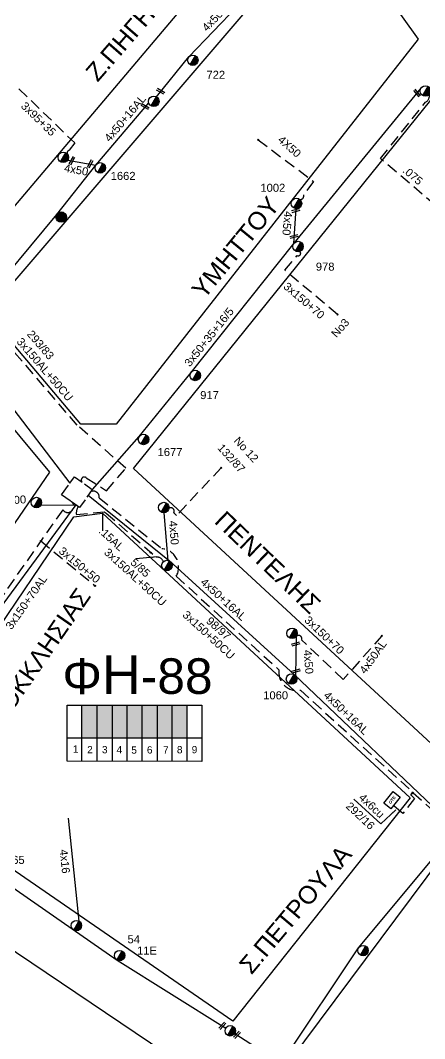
# Model space of a CAD drawing. Header units: millimetres. Extents: x 864 to 3062, y 833 to 2619.
# Drawn here: x 1713.4 to 1804.4, y 1234.1 to 1463.1 of the extents above; entities that cross this region are included whole.
import ezdxf
from ezdxf.enums import TextEntityAlignment as Align

# ---------------------------------------------------------------- set-up
doc = ezdxf.new("R2010")
doc.units = ezdxf.units.MM
doc.linetypes.add('DASHED', pattern=[19.05, 12.7, -6.35])
for name, color, linetype, lineweight in [('.075', 7, 'Continuous', 30), ('3x150+50', 7, 'Continuous', 30), ('3x150+50CU', 7, 'Continuous', 30), ('3x150+70', 7, 'Continuous', 30), ('3x150+70AL', 7, 'DASHED', 30), ('3x150AL+50CU', 7, 'Continuous', 30), ('3x38+23', 7, 'Continuous', 30), ('3X48+38', 7, 'Continuous', 30), ('3x50+35+13_5', 7, 'Continuous', 30), ('3x50+35+16_5', 7, 'SYN_LINE', 30), ('3x95+35', 7, 'Continuous', 30), ('4x16', 7, 'Continuous', 30), ('4x50', 7, 'Continuous', 30), ('4x50+16AL', 7, 'Continuous', 30), ('4x50AL', 7, 'Continuous', 30), ('text διευθύνσεων', 250, 'Continuous', 30), ('Υπόβαθρο ΔΕΗ', 7, 'Continuous', 30)]:
    doc.layers.add(name, color=color, linetype=linetype, lineweight=lineweight)
for name, color, linetype in [('3x50+35CU', 7, 'Continuous'), ('Pillar OTE', 7, 'Continuous'), ('TEXT ΚΑΛΩΔΙΩΝ', 7, 'Continuous'), ('Άγνωστα', 7, 'Continuous'), ('Επιγραφές - Σχήματα', 7, 'Continuous'), ('Καλώδια ΧΤ   3x150AL+50CU', 7, 'DASHED'), ('Μηχανική τομή', 7, 'Continuous'), ('Περίπτερο', 7, 'Continuous'), ('Στύλος Ξύλινος', 7, 'Continuous'), ('Στύλος Ξύλινος @ 1', 7, 'Continuous'), ('Στύλος ΦΜ', 7, 'Continuous'), ('Στύλος ΦΜ @ 1', 7, 'Continuous'), ('Συνδέσεις', 7, 'Continuous'), ('Υπόγεια καλώδια Παροχών ΧΤ   4x50AL', 7, 'DASHED'), ('Υπόγεια καλώδια Παροχών ΧΤ   4x6', 7, 'DASHED')]:
    doc.layers.add(name, color=color, linetype=linetype)
doc.styles.add('arial', font='arial.ttf')
doc.styles.get("Standard").update_dxf_attribs({"font": 'arial.ttf'})
doc.linetypes.add('SYN_LINE', pattern='A,0.5,-0.0001,["/\\/\\/\\/",Standard,S=0.1,R=0,X=0,Y=-0.05],-0.25', length=0.7501)
doc.dimstyles.new('ISO-25', dxfattribs={"dimtxt": 2.5, "dimasz": 2.5, "dimexe": 1.25, "dimexo": 0.625, "dimtad": 1, "dimtxsty": 'Standard', "dimcen": 2.5, "dimadec": 0, "dimazin": 0, "dimtfac": 1, "dimtmove": 0, "dimatfit": 3, "dimfxl": 1, "dimarcsym": 0})

# ---------------------------------------------------------------- blocks, each defined once
blk = doc.blocks.new('ΥΠΑΡΧΩΝ ΤΣΙΜΕΝΤΕΝΙΟΣ ΣΤΥΛΟΣ')
at = {"layer": 'Στύλος ΦΜ'}
blk.add_hatch(color=7, dxfattribs=at).paths.add_polyline_path([(-1.29, -2.28, 0.574793), (2.62, 0, 0.268822), (1.3, 2.27)])
at = {"layer": 'Στύλος ΦΜ', "color": 7}
blk.add_line((-1.29, -2.28), (1.3, 2.27), dxfattribs=at)
blk.add_circle((0, 0), 2.62, dxfattribs=at)
at = {"layer": 'Στύλος ΦΜ', "flags": 4}
for tag, p in [('ΑΡΙΘΜΟΣ', (-4.68, 8.05)), ('ΤΥΠΟΣ', (-4.91, 3.03))]:
    blk.add_attdef(tag, p, '', height=4, dxfattribs=at)
blk = doc.blocks.new('ΥΠΑΡΧΩΝ ΞΥΛΙΝΟΣ ΣΤΥΛΟΣ')
at = {"layer": 'Στύλος Ξύλινος'}
h = blk.add_hatch(color=7, dxfattribs=at)
h.paths.add_polyline_path([(-2.62, 0, 0.270008), (-1.29, -2.28), (1.3, 2.27, 0.576266)])
h.paths.add_polyline_path([(-1.29, -2.28, 0.574793), (2.62, 0, 0.268822), (1.3, 2.27)])
at = {"layer": 'Στύλος Ξύλινος', "color": 7}
blk.add_line((-1.29, -2.28), (1.3, 2.27), dxfattribs=at)
blk.add_circle((0, 0), 2.62, dxfattribs=at)
at = {"layer": 'Στύλος Ξύλινος', "flags": 4}
for tag, p in [('ΑΡΙΘΜΟΣ', (-4.91, 8.6)), ('ΤΥΠΟΣ', (-4.85, 3.39))]:
    blk.add_attdef(tag, p, '', height=4, dxfattribs=at)
blk = doc.blocks.new('PILLAR YPOSTATHMOU')
at = {"layer": 'Περίπτερο', "ltscale": 40}
for points in [[(540.43, 2525.12), (540.43, 2526.01), (541.51, 2526.01)], [(541.82, 2526.01), (542.91, 2526.01), (542.91, 2524.95)], [(541.59, 2523.53), (540.43, 2523.53), (540.43, 2524.86)], [(542.91, 2524.59), (542.91, 2523.53), (541.92, 2523.53)]]:
    blk.add_lwpolyline(points, dxfattribs=at)
blk = doc.blocks.new('_ΣΥΝΔΕΣΗ')
at = {"layer": 'Συνδέσεις', "linetype": 'SYN_LINE', "ltscale": 40}
blk.add_hatch(color=256, dxfattribs=at).paths.add_polyline_path([(0.5, -0.01, 1), (-0.5, -0.01, 1)])
at = {"layer": 'Συνδέσεις'}
blk.add_circle((0, -0.01), 0.5, dxfattribs=at)
blk = doc.blocks.new('ΜΗΧΑΝΙΚΗ ΤΟΜΗ')
at = {"layer": 'Μηχανική τομή', "ltscale": 40}
for p, q in [((-1.89, 0.78), (5.69, 0.78)), ((-1.89, -0.77), (5.69, -0.77))]:
    blk.add_line(p, q, dxfattribs=at)
blk = doc.blocks.new('PILLAR ΟΤΕ')
at = {"layer": 'Pillar OTE', "ltscale": 40}
blk.add_lwpolyline([(-3.31, 2.02), (3.39, 2.02), (3.39, -1.99), (-3.31, -1.99)], close=True, dxfattribs=at)
at = {"layer": 'Pillar OTE', "insert": (-1.81, 0.71), "char_height": 1.3575, "width": 109.961, "attachment_point": 1}
blk.add_mtext('{\\fArial|b1|i0|c161|p34;OTE}', dxfattribs=at)

msp = doc.modelspace()

# ---------------------------------------------------------------- hatches: boundary and pattern name
at = {"layer": 'Pillar OTE', "ltscale": 40}
h = msp.add_hatch(color=256, dxfattribs=at)
h.dxf.hatch_style = 1
h.paths.add_polyline_path([(1801.63, 1289.6), (1801.43, 1289.09), (1801.96, 1289.27)])
at = {"layer": 'Καλώδια ΧΤ   3x150AL+50CU', "linetype": 'DASHED', "lineweight": -3, "ltscale": 0.2}
h = msp.add_hatch(color=27, dxfattribs=at)
h.dxf.hatch_style = 1
h.paths.add_polyline_path([(1730.7, 1309.1), (1727.26, 1309.1), (1727.26, 1301.74), (1730.7, 1301.73)])
h = msp.add_hatch(color=6, dxfattribs=at)
h.dxf.hatch_style = 1
h.paths.add_polyline_path([(1730.7, 1301.73), (1734.14, 1301.73), (1734.14, 1309.1), (1730.7, 1309.1)])
h = msp.add_hatch(color=5, dxfattribs=at)
h.dxf.hatch_style = 1
h.paths.add_polyline_path([(1737.44, 1309.1), (1734.14, 1309.1), (1734.14, 1301.73), (1737.44, 1301.73)])
h = msp.add_hatch(color=30, dxfattribs=at)
h.dxf.hatch_style = 1
h.paths.add_polyline_path([(1740.73, 1309.09), (1737.44, 1309.09), (1737.44, 1301.73), (1740.73, 1301.72)])
h = msp.add_hatch(color=133, dxfattribs=at)
h.dxf.hatch_style = 1
h.paths.add_polyline_path([(1744.12, 1309.09), (1740.82, 1309.09), (1740.82, 1301.72), (1744.12, 1301.72)])
h = msp.add_hatch(color=1, dxfattribs=at)
h.dxf.hatch_style = 1
h.paths.add_polyline_path([(1747.46, 1309.09), (1744.16, 1309.09), (1744.16, 1301.72), (1747.46, 1301.72)])
h = msp.add_hatch(color=62, dxfattribs=at)
h.dxf.hatch_style = 1
h.paths.add_polyline_path([(1750.85, 1309.09), (1747.55, 1309.09), (1747.55, 1301.72), (1750.85, 1301.72)])

# ---------------------------------------------------------------- linework, layer by layer
at = {"layer": '.075', "color": 27, "linetype": 'DASHED', "lineweight": -3, "ltscale": 0.2}
msp.add_lwpolyline([(1806.77, 1421.51), (1794.43, 1431.99), (1804.61, 1444.67, 0.307227), (1805.45, 1446.4, 0.116815)], format="xyb", dxfattribs=at)
at = {"layer": '3x150+50', "color": 133, "linetype": 'DASHED', "lineweight": -3, "ltscale": 0.2}
msp.add_lwpolyline([(1718.01, 1345.99), (1730.19, 1335.91)], dxfattribs=at)
at = {"layer": '3x150+50CU', "color": 62, "linetype": 'DASHED', "lineweight": -3, "ltscale": 0.2}
msp.add_lwpolyline([(1729.17, 1356.99, -0.640999), (1731.12, 1355.71), (1745.2, 1344.26, -0.551169), (1748.47, 1338.07), (1771.6, 1317.01, 0.512086), (1776.43, 1312.43), (1808.86, 1283.01, 0.57093), (1810.52, 1280.97, -3.77509)], format="xyb", dxfattribs=at)
at = {"layer": '3x150+70', "color": 27, "linetype": 'DASHED', "lineweight": -3, "ltscale": 0.2}
msp.add_lwpolyline([(1784.76, 1396.93), (1772.93, 1406.86), (1775.71, 1410.16, 0.836604), (1776.31, 1411.08, 153.0435)], format="xyb", dxfattribs=at)
at = {"layer": '3x150+70', "color": 1, "linetype": 'DASHED', "lineweight": -3, "ltscale": 0.2}
msp.add_lwpolyline([(1786.08, 1314.84), (1776.7, 1323.77, 0.786502), (1775.53, 1324.56, -1.154712)], format="xyb", dxfattribs=at)
at = {"layer": '3x150+70AL', "color": 133, "linetype": 'DASHED', "lineweight": -3, "ltscale": 0.2}
msp.add_lwpolyline([(1724.56, 1355.05, -1.338966), (1722.92, 1352.99), (1702.09, 1323.31), (1682.77, 1293.44, 1.25461), (1683.38, 1292.35, 0.379459)], format="xyb", dxfattribs=at)
at = {"layer": '3x150AL+50CU', "color": 30, "linetype": 'DASHED', "lineweight": -3, "ltscale": 0.2}
msp.add_lwpolyline([(1727.31, 1359.19, -0.979304), (1728.23, 1360.21), (1732.77, 1357.28), (1737.16, 1362.35), (1726.19, 1372.02), (1706.41, 1394.99, 0.354219), (1704.56, 1396.86, -1.679576)], format="xyb", dxfattribs=at)
at = {"layer": '3x150AL+50CU', "color": 1, "linetype": 'DASHED', "lineweight": -3, "ltscale": 0.2}
msp.add_lwpolyline([(1726.41, 1353.74, 0.16058), (1725.99, 1351.95), (1732.28, 1352.57), (1732.71, 1352.25), (1743.94, 1342.38, -0.333712), (1745.6, 1341.36)], format="xyb", dxfattribs=at)
at = {"layer": '3x38+23', "color": 5, "linetype": 'Continuous', "lineweight": -3, "ltscale": 0.2}
msp.add_lwpolyline([(1725.91, 1354.09), (1702.35, 1322.17), (1683.66, 1292.24)], dxfattribs=at)
at = {"layer": '3X48+38', "color": 6, "linetype": 'Continuous', "lineweight": -3, "ltscale": 0.2}
msp.add_lwpolyline([(1664.34, 1439.2), (1675.69, 1420.06), (1695.32, 1395.56), (1709.75, 1378.31), (1724.5, 1358.98)], dxfattribs=at)
at = {"layer": '3x50+35+13_5', "color": 5, "linetype": 'Continuous', "lineweight": -3, "ltscale": 0.2}
for points in [[(1683.77, 1290.26), (1709.01, 1269.97), (1735.14, 1251.74), (1759.63, 1236.48)], [(1761.63, 1235.23), (1771.18, 1229.07)]]:
    msp.add_lwpolyline(points, dxfattribs=at)
at = {"layer": '3x50+35+16_5', "color": 27, "linetype": 'Continuous', "lineweight": -3, "ltscale": 0.2}
msp.add_lwpolyline([(1729.59, 1357.57), (1740.13, 1369.47), (1751.81, 1383.91), (1775.03, 1412.98), (1803.59, 1447.83)], dxfattribs=at)
at = {"layer": '3x50+35CU', "color": 1, "linetype": 'DASHED', "lineweight": -3, "ltscale": 0.2}
msp.add_lwpolyline([(1758.57, 1362.43), (1748.55, 1351.73), (1747.92, 1352.32, 0.757762), (1746.84, 1353.37, -225.868727)], format="xyb", dxfattribs=at)
at = {"layer": '3x95+35', "color": 30, "linetype": 'DASHED', "lineweight": -3, "ltscale": 0.2}
msp.add_lwpolyline([(1713.08, 1447.65), (1725.65, 1435.48), (1724.36, 1433.84, 0.515205), (1724.05, 1432.84, 22.399279)], format="xyb", dxfattribs=at)
at = {"layer": '4x16', "color": 5, "linetype": 'SYN_LINE', "lineweight": -3, "ltscale": 15}
msp.add_lwpolyline([(1726.59, 1260.53), (1724.24, 1283.63)], dxfattribs=at)
at = {"layer": '4x50', "color": 27, "linetype": 'DASHED', "lineweight": -3, "ltscale": 0.2}
msp.add_lwpolyline([(1766.9, 1436.21), (1779.38, 1426.84), (1777.13, 1423.84, -0.581441), (1776.28, 1422.8, 2.228034)], format="xyb", dxfattribs=at)
at = {"layer": '4x50', "color": 30, "linetype": 'Continuous', "lineweight": -3, "ltscale": 0.2}
msp.add_lwpolyline([(1724.04, 1431.62), (1730.37, 1430.52)], dxfattribs=at)
at = {"layer": '4x50', "color": 27, "linetype": 'Continuous', "lineweight": -3, "ltscale": 0.2}
msp.add_lwpolyline([(1774.93, 1412.86), (1775.46, 1420.72)], dxfattribs=at)
at = {"layer": '4x50', "color": 1, "linetype": 'Continuous', "lineweight": -3, "ltscale": 0.2}
for points in [[(1746.67, 1341.61), (1745.77, 1352.34)], [(1775.42, 1315.59), (1775.53, 1324.56)]]:
    msp.add_lwpolyline(points, dxfattribs=at)
at = {"layer": '4x50+16AL', "color": 30, "linetype": 'Continuous', "lineweight": -3, "ltscale": 0.2}
for points in [[(1744, 1445.86), (1751.29, 1454.82), (1767.72, 1472.03)], [(1704.31, 1398.72), (1721.56, 1419.41), (1730.37, 1430.52), (1742.28, 1444.53)]]:
    msp.add_lwpolyline(points, dxfattribs=at)
at = {"layer": '4x50+16AL', "color": 1, "linetype": 'Continuous', "lineweight": -3, "ltscale": 0.2}
msp.add_lwpolyline([(1728.64, 1356.31), (1746.96, 1341.49), (1775.01, 1315.97), (1810.83, 1281.94)], dxfattribs=at)
at = {"layer": '4x50+16AL', "color": 62, "linetype": 'Continuous', "lineweight": -3, "ltscale": 0.2}
msp.add_lwpolyline([(1772.76, 1229.46), (1789.51, 1254.49), (1810.93, 1280.22)], dxfattribs=at)
at = {"layer": '4x50AL', "color": 1, "linetype": 'DASHED', "lineweight": -3, "ltscale": 0.2}
msp.add_lwpolyline([(1794.76, 1324.68), (1786.08, 1314.84)], dxfattribs=at)
at = {"layer": 'Pillar OTE', "lineweight": -3, "ltscale": 40}
for points in [[(1723.93, 1296.46), (1723.93, 1309.1), (1754.26, 1309.1), (1754.26, 1296.43), (1723.93, 1296.46)], [(1727.26, 1296.46), (1727.26, 1309.1)], [(1730.7, 1296.45), (1730.7, 1309.1)], [(1734.14, 1296.45), (1734.14, 1309.1)], [(1737.44, 1296.45), (1737.44, 1309.1)], [(1740.82, 1296.44), (1740.82, 1309.1)], [(1744.22, 1296.44), (1744.22, 1309.1)], [(1747.56, 1296.44), (1747.56, 1309.1)], [(1750.94, 1296.43), (1750.94, 1309.1)], [(1723.93, 1301.74), (1754.26, 1301.71)]]:
    msp.add_lwpolyline(points, dxfattribs=at)
at = {"layer": 'Pillar OTE', "ltscale": 40}
msp.add_lwpolyline([(1801.96, 1289.27), (1801.43, 1289.09), (1801.63, 1289.6), (1801.96, 1289.27)], dxfattribs=at)
at = {"layer": 'Άγνωστα', "color": 5, "linetype": 'SYN_LINE', "lineweight": -3, "ltscale": 8}
msp.add_lwpolyline([(1718.07, 1354.14), (1725.9, 1354.08)], dxfattribs=at)
at = {"layer": 'Υπόβαθρο ΔΕΗ', "lineweight": -3}
for points in [[(1758.99, 1476.73), (1698.11, 1404.95), (1684.25, 1421.84), (1671.35, 1447.84), (1733.01, 1505.75), (1735.54, 1505.58, 0.122658)], [(1792.15, 1473.97), (1802.91, 1458.84), (1734.98, 1372.26), (1727, 1372.26), (1705.87, 1397.23), (1769.38, 1471.24, 0.175478)]]:
    msp.add_lwpolyline(points, format="xyb", close=True, dxfattribs=at)
for points in [[(1689.32, 1362.71), (1683.55, 1352.67), (1623.78, 1385.65), (1606.88, 1347.54), (1676.35, 1297.85), (1720, 1361.44), (1673.18, 1417.57), (1657.97, 1445.86), (1654.03, 1446.23), (1629.28, 1397.53)], [(1839.94, 1183.65), (1773.91, 1228.87), (1811.81, 1279.64), (1838.03, 1256.29), (1868.83, 1227.99), (1842.22, 1182.14)], [(1752.55, 1226.38), (1689.19, 1269.06), (1656.61, 1224.82), (1719.69, 1179.94)]]:
    msp.add_lwpolyline(points, close=True, dxfattribs=at)
for points in [[(1812.52, 1331.74), (1835.33, 1358.65), (1853.86, 1380.86), (1864.03, 1365.12), (1836.1, 1329.35), (1809.82, 1296.75), (1738.83, 1362.31), (1805.81, 1445.11), (1812.33, 1444.9), (1833.94, 1411.62), (1848.86, 1388.86), (1834.99, 1371.78), (1808.27, 1340.81)], [(1731.91, 1352.22), (1801.14, 1288.27), (1761.21, 1238.05), (1684.35, 1290.87), (1725.4, 1351.44), (1731.91, 1352.22)], [(1794.54, 1282.37), (1788.48, 1287.97)]]:
    msp.add_lwpolyline(points, dxfattribs=at)
at = {"layer": 'Υπόγεια καλώδια Παροχών ΧΤ   4x6', "color": 62, "linetype": 'DASHED', "ltscale": 0.2}
msp.add_lwpolyline([(1801.43, 1289.09, 0.703199), (1801.33, 1288.8), (1802.13, 1288.07), (1799.46, 1284.71), (1797.37, 1286.55)], format="xyb", dxfattribs=at)

# ---------------------------------------------------------------- block references
at = {"layer": '3x150+50', "lineweight": -3, "ltscale": 0.2, "xscale": 2, "yscale": 2, "rotation": 324.6447365812096}
msp.add_blockref('PILLAR YPOSTATHMOU', (-2079.31, -2134.46), dxfattribs=at)
at = {"layer": 'Pillar OTE', "xscale": 0.4999999999999999, "yscale": 0.4999999999999999, "zscale": 0.4999999999999999, "rotation": 51.49243928966192}
msp.add_blockref('PILLAR ΟΤΕ', (1797.04, 1287.7), dxfattribs=at)
at = {"layer": 'Μηχανική τομή', "lineweight": -3, "zscale": 0.4999999999999997}
for p, xscale, yscale, rotation in [((1745.38, 1446.86), 0.2499999999999461, 0.2499999999999461, 150.5148215912048), ((1803, 1446.32), 0.2499999999999461, 0.2499999999999461, 128.9951609833552), ((1741.88, 1443.4), 0.2499999999999461, 0.2499999999999461, 150.5148215912048), ((1724.8, 1431.1), 0.2499999999999461, 0.2499999999999461, 61.3033695725084), ((1728.9, 1430.39), 0.2499999999999461, 0.2499999999999461, 61.3033695725084), ((1775.82, 1420.34), 0.2499999999999461, 0.2499999999999461, 193.7877561699371), ((1775.44, 1414.52), 0.2499999999999461, 0.2499999999999461, 193.7877561699371), ((1775.78, 1322.95), 0.2499999999999462, 0.2499999999999462, 196.363773491825), ((1775.87, 1316.84), 0.2499999999999462, 0.2499999999999462, 196.363773491825), ((1759.18, 1237.35), 0.2499999999999463, 0.2499999999999463, 226.8772643939631), ((1762.47, 1235.29), 0.2499999999999463, 0.2499999999999463, 226.8772643939631)]:
    msp.add_blockref('ΜΗΧΑΝΙΚΗ ΤΟΜΗ', p, dxfattribs=dict(at, xscale=xscale, yscale=yscale, rotation=rotation))
at = {"layer": 'Στύλος Ξύλινος @ 1', "lineweight": -3, "ltscale": 40, "xscale": 0.4499999999998181, "yscale": 0.4499999999998181, "zscale": 0.4499999999998181}
msp.add_blockref('ΥΠΑΡΧΩΝ ΞΥΛΙΝΟΣ ΣΤΥΛΟΣ', (1722.58, 1418.82), dxfattribs=at)
at = {"layer": 'Στύλος ΦΜ @ 1', "lineweight": -3, "ltscale": 40}
ref = msp.add_blockref('ΥΠΑΡΧΩΝ ΤΣΙΜΕΝΤΕΝΙΟΣ ΣΤΥΛΟΣ', (1752.21, 1454.08), dxfattribs=dict(at, xscale=0.449999999999925, yscale=0.449999999999925, zscale=0.449999999999925))
ref.add_attrib('ΤΥΠΟΣ', '722', (1755.28, 1449.92), dxfattribs={"layer": 'Στύλος ΦΜ', "height": 1.8, "flags": 4})
ref = msp.add_blockref('ΥΠΑΡΧΩΝ ΤΣΙΜΕΝΤΕΝΙΟΣ ΣΤΥΛΟΣ', (1804.57, 1447.17), dxfattribs=dict(at, xscale=0.4499999999997696, yscale=0.4499999999997696, zscale=0.4499999999997696))
ref.add_attrib('ΤΥΠΟΣ', '979', (1805.53, 1442.71), dxfattribs={"layer": 'Στύλος ΦΜ', "height": 1.8, "rotation": 360, "flags": 4})
for p, xscale, yscale, zscale in [((1743.42, 1444.84), 0.4499999999998181, 0.4499999999998181, 0.4499999999998181), ((1723.04, 1432.25), 0.4499999999998181, 0.4499999999998181, 0.4499999999998181), ((1717, 1354.64), 0.4499999999998182, 0.4499999999998182, 0.4499999999998182), ((1745.67, 1353.51), 0.4499999999998182, 0.4499999999998182, 0.4499999999998182), ((1746.37, 1340.47), 0.4499999999998181, 0.4499999999998181, 0.4499999999998181), ((1774.55, 1325.22), 0.4499999999998181, 0.4499999999998181, 0.4499999999998181), ((1726, 1259.51), 0.4499999999998181, 0.4499999999998181, 0.4499999999998181), ((1790.52, 1253.89), 0.4499999999998181, 0.4499999999998181, 0.4499999999998181), ((1760.63, 1235.86), 0.4499999999998181, 0.4499999999998181, 0.4499999999998181)]:
    msp.add_blockref('ΥΠΑΡΧΩΝ ΤΣΙΜΕΝΤΕΝΙΟΣ ΣΤΥΛΟΣ', p, dxfattribs=dict(at, xscale=xscale, yscale=yscale, zscale=zscale))
ref = msp.add_blockref('ΥΠΑΡΧΩΝ ΤΣΙΜΕΝΤΕΝΙΟΣ ΣΤΥΛΟΣ', (1731.37, 1429.89), dxfattribs=dict(at, xscale=0.4499999999998426, yscale=0.4499999999998426, zscale=0.4499999999998426))
ref.add_attrib('ΤΥΠΟΣ', '1662', (1733.72, 1427.18), dxfattribs={"layer": 'Στύλος ΦΜ', "height": 1.8, "flags": 4})
ref = msp.add_blockref('ΥΠΑΡΧΩΝ ΤΣΙΜΕΝΤΕΝΙΟΣ ΣΤΥΛΟΣ', (1775.53, 1421.89), dxfattribs=dict(at, xscale=0.4499999999998682, yscale=0.4499999999998682, zscale=0.4499999999998682))
ref.add_attrib('ΤΥΠΟΣ', '1002', (1767.42, 1424.51), dxfattribs={"layer": 'Στύλος ΦΜ', "height": 1.8, "flags": 4})
ref = msp.add_blockref('ΥΠΑΡΧΩΝ ΤΣΙΜΕΝΤΕΝΙΟΣ ΣΤΥΛΟΣ', (1775.9, 1412.19), dxfattribs=dict(at, xscale=0.4499999999998683, yscale=0.4499999999998683, zscale=0.4499999999998683))
ref.add_attrib('ΑΡΙΘΜΟΣ', '978', (1779.9, 1406.78), dxfattribs={"layer": 'Στύλος ΦΜ', "height": 1.8, "flags": 4})
ref = msp.add_blockref('ΥΠΑΡΧΩΝ ΤΣΙΜΕΝΤΕΝΙΟΣ ΣΤΥΛΟΣ', (1752.75, 1383.21), dxfattribs=dict(at, xscale=0.4499999999998652, yscale=0.4499999999998652, zscale=0.4499999999998652))
ref.add_attrib('ΤΥΠΟΣ', '917', (1753.87, 1377.9), dxfattribs={"layer": 'Στύλος ΦΜ', "height": 1.8, "flags": 4})
ref = msp.add_blockref('ΥΠΑΡΧΩΝ ΤΣΙΜΕΝΤΕΝΙΟΣ ΣΤΥΛΟΣ', (1741.11, 1368.82), dxfattribs=dict(at, xscale=0.4499999999998117, yscale=0.4499999999998117, zscale=0.4499999999998117))
ref.add_attrib('ΤΥΠΟΣ', '1677', (1744.28, 1365.09), dxfattribs={"layer": 'Στύλος ΦΜ', "height": 1.8, "flags": 4})
ref = msp.add_blockref('ΥΠΑΡΧΩΝ ΤΣΙΜΕΝΤΕΝΙΟΣ ΣΤΥΛΟΣ', (1774.42, 1314.95), dxfattribs=dict(at, xscale=0.4499999999998163, yscale=0.4499999999998163, zscale=0.4499999999998163))
ref.add_attrib('ΤΥΠΟΣ', '1060', (1768.05, 1310.39), dxfattribs={"layer": 'Στύλος ΦΜ', "height": 1.8, "flags": 4})
ref = msp.add_blockref('ΥΠΑΡΧΩΝ ΤΣΙΜΕΝΤΕΝΙΟΣ ΣΤΥΛΟΣ', (1709.59, 1271), dxfattribs=dict(at, xscale=0.449999999999834, yscale=0.449999999999834, zscale=0.449999999999834))
ref.add_attrib('ΤΥΠΟΣ', '65', (1711.56, 1273.38), dxfattribs={"layer": 'Στύλος ΦΜ', "height": 1.8, "flags": 4})
ref = msp.add_blockref('ΥΠΑΡΧΩΝ ΤΣΙΜΕΝΤΕΝΙΟΣ ΣΤΥΛΟΣ', (1735.72, 1252.76), dxfattribs=dict(at, xscale=0.4499999999998001, yscale=0.4499999999998001, zscale=0.4499999999998001))
ref.add_attrib('ΤΥΠΟΣ', '54', (1737.51, 1255.53), dxfattribs={"layer": 'Στύλος ΦΜ', "height": 1.8, "flags": 4})
ref.add_attrib('ΑΡΙΘΜΟΣ', '11E', (1739.65, 1252.99), dxfattribs={"layer": 'Στύλος ΦΜ', "height": 1.8, "flags": 4})
at = {"layer": 'Συνδέσεις', "lineweight": -3, "xscale": 0.25, "yscale": 0.25, "zscale": 0.25}
for p in [(1766.9, 1436.21), (1784.76, 1396.93), (1758.58, 1362.43), (1718.01, 1345.99), (1742.71, 1343.38), (1730.19, 1335.91), (1794.76, 1324.68)]:
    msp.add_blockref('_ΣΥΝΔΕΣΗ', p, dxfattribs=at)

# ---------------------------------------------------------------- texts
at = {"lineweight": -3, "ltscale": 30, "char_height": 1.63, "width": 11.2573, "attachment_point": 1}
for s, insert in [('1', (1725.18, 1300.02)), ('2', (1728.42, 1299.89)), ('3', (1731.75, 1299.89)), ('4', (1735.05, 1299.89)), ('5', (1738.35, 1299.8)), ('6', (1741.87, 1299.83)), ('7', (1745.5, 1299.83)), ('8', (1748.62, 1299.86)), ('9', (1751.95, 1299.89))]:
    msp.add_mtext(s, dxfattribs=dict(at, insert=insert))
at = {"layer": 'text διευθύνσεων', "color": 7, "lineweight": -3, "ltscale": 40, "char_height": 4, "width": 94.4586, "attachment_point": 1, "style": 'arial'}
for s, insert, rotation in [('Z.ΠHΓHZ', (1727.76, 1451.66), 48.9894), ('YMHTTOY', (1751.64, 1402.68), 50.774), ('ΠENTEΛΗΣ', (1759.58, 1353.07), 316.2411), ('OMOPΦOKKΛHΣIAΣ', (1695.89, 1292), 55.406), ('Σ.ΠETPOYΛA', (1762.32, 1250.86), 49.8258)]:
    msp.add_mtext(s, dxfattribs=dict(at, insert=insert, rotation=rotation))
at = {"layer": 'TEXT ΚΑΛΩΔΙΩΝ', "linetype": 'Continuous', "lineweight": -3, "ltscale": 0.2}
for s, rotation, p in [('4x50+16AL', 46.3403, (1759.15, 1465.67)), ('4x50+16AL', 49.6246, (1736.95, 1441.04)), ('3x95+35', 315.9556, (1717.48, 1440.89)), ('4x50', 350.1456, (1725.97, 1429.46)), ('.075', 319.675, (1801.73, 1428.15)), ('4x50', 264.7848, (1773.49, 1417.42)), ('3x150+70', 319.675, (1777.26, 1400.04)), ('3x50+35+16/5', 51.3865, (1755.86, 1391.86)), ('3x150AL+50CU', 310.73, (1718.91, 1384.57)), ('500', 3.5625, (1712.59, 1355.24)), ('4x50', 274.8286, (1747.95, 1347.84)), ('.15AL', 317.6789, (1733.91, 1346.45)), ('3x150+50', 320.3131, (1726.72, 1340.59)), ('3x150AL+50CU', 317.6789, (1739.26, 1337.88)), ('3x150+70AL', 54.9366, (1714.73, 1332.22)), ('4x50+16AL', 317.7048, (1759.12, 1332.86)), ('3x150+50CU', 317.6789, (1755.8, 1324.86)), ('3x150+70', 316.4667, (1781.81, 1324.83)), ('4x50', 274.8286, (1778.25, 1318.81)), ('4x50AL', 54.3892, (1792.77, 1319.93)), ('4x50+16AL', 316.4667, (1786.74, 1307.31)), ('4x16', 275.8144, (1723.41, 1273.94))]:
    msp.add_text(s, height=1.8, rotation=rotation, dxfattribs=at).set_placement(p, align=Align.MIDDLE_CENTER)
at = {"layer": 'Άγνωστα', "lineweight": -3, "ltscale": 40, "char_height": 1.8, "width": 27.758, "attachment_point": 1, "style": 'arial'}
for s, insert, rotation in [('\\pt14.4;4X50', (1772.38, 1437.31), 318.3587), ('\\pt14.4;No3', (1783.18, 1392.78), 48.3862), ('\\pt14.4;293/83', (1716.12, 1393.59), 310.7102), ('\\pt14.4;No 12', (1762.63, 1369.64), 312.5231), ('\\pt14.4;132/87', (1758.95, 1368.03), 312.5231), ('5/85', (1739.19, 1342.29), 318.0213), ('98/97', (1756.26, 1329.1), 318.0213)]:
    msp.add_mtext(s, dxfattribs=dict(at, insert=insert, rotation=rotation))
at = {"layer": 'Υπόβαθρο ΔΕΗ', "lineweight": -3, "insert": (1722.84, 1320.27), "char_height": 8, "width": 84.6573, "attachment_point": 1}
msp.add_mtext('Φ{\\H1.0833x;H}-88', dxfattribs=at)
at = {"layer": 'Υπόγεια καλώδια Παροχών ΧΤ   4x50AL', "color": 7, "ltscale": 0.2, "char_height": 1.8, "attachment_point": 1, "rotation": 317}
for s, insert in [('292/16', (1787.72, 1287.47)), ('4x6cu', (1790.63, 1289.4))]:
    msp.add_mtext_dynamic_manual_height_columns(s, width=1.8, gutter_width=12.5, heights=[0.118], dxfattribs=dict(at, insert=insert))

# ---------------------------------------------------------------- leaders
at = {"layer": 'Επιγραφές - Σχήματα', "lineweight": -3, "ltscale": 40}
for points in [[(1731.9, 1352.09), (1731.87, 1348.29)], [(1744.09, 1342.42), (1739.44, 1341.98)]]:
    msp.add_leader(points, dimstyle='ISO-25', override={"dimasz": 1, "dimtad": 0}, dxfattribs=at)
at = {"layer": 'Επιγραφές - Σχήματα', "ltscale": 40}
msp.add_leader([(1797.9, 1285.55), (1794.54, 1282.37)], dimstyle='ISO-25', override={"dimasz": 1, "dimtad": 0}, dxfattribs=at)

doc.saveas('drawing.dxf')
